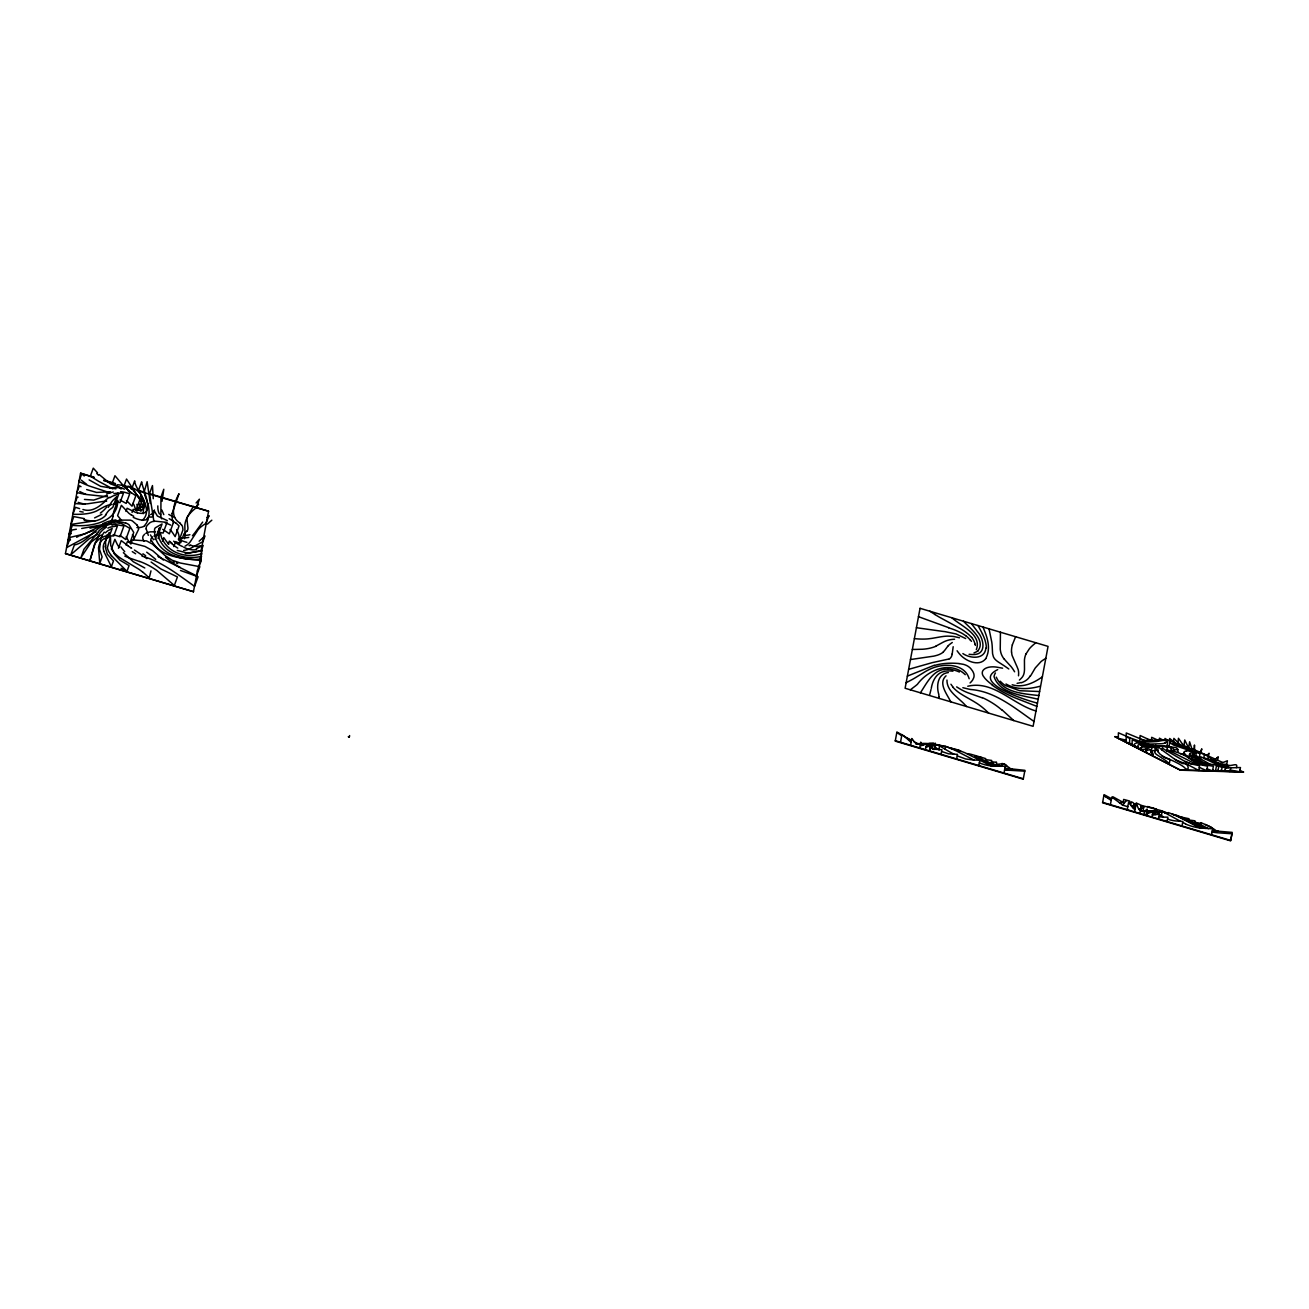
<?xml version="1.0" encoding="UTF-8"?>
<svg xmlns="http://www.w3.org/2000/svg" width="1309" height="1309" viewBox="0 0 1309 1309"><rect width="100%" height="100%" fill="white"/><g stroke="black" fill="none" stroke-linecap="round" stroke-linejoin="round"><path stroke-width="1.5" d="M1118.328 736.983L1114.875 736.623L1180.489 770.183L1243.485 772.163L1239.852 770.232M1194.61 750.941L1194.561 749.239M349.438 736.476L349.601 735.56M1126.165 736.149L1126.264 732.975L1144.688 740.583L1161.852 740.043A24.609 14.808 20 0 1 1166.924 740.125L1169.853 740.469L1169.15 746.752M1198.291 762.116C1195.362 760.153 1188.687 757.306 1190.077 753.215A3.42 2.062 20 0 1 1190.715 752.92L1196.23 753.068L1195.657 756.847M349.241 736.623L349.454 736.312M980.916 759.465L981.292 757.436L975.074 756.307L978.003 758.975M920.783 745.574A3.698 2.225 20 0 1 920.767 745.083L920.8 743.856A30.631 18.441 20 0 0 920.8 742.988L920.767 742.105L919.671 747.946M979.41 758.402L979.607 757.371L979.361 758.353A21.091 12.697 20 0 0 982.192 760.251L992.271 765.929M920.898 744.346L922.91 744.101M946.963 680.058C946.734 692.036 959.873 698.221 966.435 706.5M1145.719 748.813L1145.817 751.71A9.081 5.465 20 0 1 1149.973 749.681M1151.462 740.272L1151.675 737.311L1158.481 740.419M1150.987 752.004L1151.871 748.012L1155.52 746.097M1154.865 752.348L1155.307 746.948M1155.127 753.215A10.374 6.25 20 0 0 1157.745 755.293L1165.795 760.644A17.492 10.521 20 0 1 1169.297 764.014L1169.968 759.58L1164.454 757.6L1159.61 753.739L1155.683 748.584L1155.962 745.394M1155.863 748.928L1156.092 745.885L1157.32 745.885A33.674 20.273 20 0 1 1167.333 747.046L1167.088 749.582M1000.436 632.198L1000.24 649.199A59.281 35.67 20 0 0 1000.436 650.557L1000.501 650.982A28.602 17.213 20 0 0 1004.085 659.032M1157.712 751.628L1158.154 746.375A26.393 15.888 20 0 0 1162.245 750.172L1174.598 759.138M1158.547 746.817L1156.092 746.13M1159.234 740.321L1159.43 738.161L1162.768 739.994M1161.983 749.992L1162.163 748.126L1183.843 760.807A23.137 13.924 20 0 0 1192.106 764.211M1162.523 748.355L1162.719 746.326A37.585 22.613 20 0 0 1156.714 745.934L1156.06 745.885M1164.846 739.994L1164.994 738.44L1167.644 740.207M1018.5 675.82L1018.615 674.119A32.594 19.619 20 0 0 1018.14 669.488L1016.848 666.248A68.837 41.43 20 0 0 1016.34 665.185L1012.119 655.482A38.894 23.398 20 0 1 1011.841 654.222L1011.562 652.095M1167.006 746.523L1167.628 740.714L1164.29 740.436A11.748 7.069 20 0 0 1162.163 740.567L1158.416 741.27A41.168 24.773 20 0 1 1155.994 741.581L1148.631 741.99A33.854 20.371 20 0 1 1141.415 741.581M1166.777 751.006L1166.924 749.501L1188.621 760.431A45.717 27.522 20 0 0 1190.388 761.396A20.224 12.174 20 0 0 1197.571 764.243M1169.461 740.419L1169.657 738.472L1175.22 742.89A20.044 12.059 20 0 0 1176.267 743.61L1177.544 743.839L1177.364 745.328M112.967 516.859L110.692 522.913L104.605 524.255M140.979 511.263L139.376 504.014M172.15 513.472L179.006 493.722C174.228 502.721 168.894 516.531 180.135 523.142M1170.966 751.415L1171.293 748.192M162.071 501.282L163.789 489.271L160.958 497.044L160.876 514.846M348.423 736.689L349.274 737.245M1143.002 811.4L1143.722 807.129L1139.615 804.511A65.679 39.532 20 0 0 1136.294 803.072L1134.461 809.044M1173.142 744.641L1173.453 741.908L1169.755 741.45M1173.519 741.63L1173.878 738.374L1178.46 743.07A21.648 13.025 20 0 0 1180.211 744.592L1182.911 745.934M113.032 516.335L113.245 514.535A158.733 95.524 20 0 1 113.719 511.574L117.761 500.463C117.99 522.651 89.683 527.216 72.371 525.334L69.132 534.203L71.144 533.647M1177.625 745.41L1183.091 746.457A66.072 39.761 20 0 0 1184.89 746.866L1187.59 747.439M1177.953 742.579L1178.46 738.276L1181.88 743.283A15.135 9.098 20 0 0 1185.414 746.932L1186.134 746.997A3.796 2.291 20 0 1 1186.739 747.144M1207.062 768.792L1212.51 770.919L1213.394 766.256L1201.924 764.341A18.604 11.192 20 0 1 1193.154 760.938L1187.508 757.207A24.806 14.923 20 0 0 1180.571 753.624C1176.006 753.329 1179.916 747.095 1174.255 747.488M932.401 748.879L933.104 745.083L930.617 746.49L932.826 749.124L941.907 749.713L941.056 754.311M1181.062 745.95L1177.544 744.379M1181.372 746.032L1185.496 746.85M985.906 648.02C984.875 659.851 970.133 658.623 962.884 653.567M1180.489 770.183L1114.875 736.623M1183.434 746.375L1184.694 746.523M1185.741 746.899A26.049 15.675 20 0 1 1184.089 745.05L1184.743 739.994L1187.819 746.343A15.315 9.212 20 0 0 1189.57 748.83M1183.778 755.064L1184.154 752.25M98.47 547.522L99.795 563.295L102.118 556.898L99.5 549.289L100.613 540.781M1190.061 749.075L1188.834 747.194L1189.603 741.778L1191.321 747.112A52.425 31.547 20 0 1 1191.828 749.043L1191.894 749.419A13.859 8.345 20 0 1 1192.041 750.679M1188.997 757.715L1189.488 754.197M1191.91 751.071L1190.192 750.744L1190.437 749.304M348.914 737.294L348.423 736.803M1183.058 763.458C1189.308 762.492 1190.192 773.995 1183.729 766.894A35.065 21.108 20 0 0 1176.742 762.705L1174.435 761.543A76.397 45.979 20 0 0 1172.422 760.611L1162.801 756.275A29.06 17.492 20 0 1 1161.836 755.784M952.199 654.009L953.181 646.728M1191.959 757.764L1192.417 754.639M1199.96 753.591A66.186 39.826 20 0 0 1194.004 751.873L1194.463 745.017L1194.544 748.879M1141.055 806.949L1141.284 810.86L1144.802 811.416M1193.595 756.929L1194.135 753.428L1192.614 754.213A2.323 1.391 20 0 0 1192.417 754.868L1192.515 755.26M1193.857 757.191L1194.266 754.508A7.412 4.467 20 0 0 1195.87 757.06L1196.197 757.371A29.109 17.524 20 0 0 1202.382 761.789L1203.707 762.607A27.064 16.281 20 0 0 1205.114 763.36L1216.617 765.176L1215.488 771.001L1212.674 770.003M1196.426 757.567L1196.671 755.898A33.33 20.06 20 0 0 1200.5 758.778A36.308 21.86 20 0 0 1201.286 759.285L1209.811 764.08M1199.273 757.911L1199.96 753.591M1200.893 753.019L1201.809 748.83L1199.944 752.888M1200.517 758.778L1200.828 756.815L1219.072 765.487A20.78 12.501 20 0 0 1224.864 767.401L1228.726 767.663M1203.756 758.287L1204.427 754.36A70.179 42.232 20 0 0 1198.308 752.397L1195.575 751.661M1205.229 759.024L1205.376 758.173L1219.693 764.194M1207.782 759.187L1208.322 756.078A15.97 9.605 20 0 0 1204.329 754.917M1208.24 756.553L1209.058 753.264A28.405 17.099 20 0 0 1207.749 754.769L1207.585 755.031A11.977 7.2 20 0 0 1207.225 755.686M925.987 746.637C928.212 743.332 938.668 743.659 933.955 749.615M1208.992 759.695L1218.352 762.852A4.5 2.716 20 0 0 1220.037 763.294A5.252 3.158 20 0 0 1221.902 762.951L1227.433 760.774L1226.68 764.276C1229.249 768.219 1238.968 761.036 1236.367 767.647M1210.4 759.744L1210.776 757.846M1210.661 759.858L1211.021 757.878M1210.858 759.924L1211.021 759.105L1213.688 760.005A4.385 2.634 20 0 1 1214.768 760.464M65.45 553.625L193.454 591.701L65.45 553.625L80.569 473.171L94.15 477.212M193.454 591.701L197.757 569.186M200.915 551.727L208.573 511.23L148.457 493.362M900.51 742.252L901.95 734.545A69.704 41.953 20 0 1 907.219 738.849L909.002 740.485A17.999 10.832 20 0 0 911.113 742.236M906.253 737.54L911.506 740.256M910.573 745.246L911.833 738.521L912.848 739.814A53.751 32.349 20 0 1 913.567 740.812L914.206 741.728M925.414 749.664L925.97 746.67M929.472 750.859L930.421 745.77L926.199 747.243M929.783 750.957L930.634 746.441M933.301 744.036L933.497 743.054L930.224 743.185A7.838 4.712 20 0 0 928.997 743.463L928.85 743.528M934.953 744.265L935.117 743.414M939.175 750.024L939.387 745.41L945.507 746.555L938.226 744.837A52.884 31.825 20 0 0 923.32 743.414L920.816 743.545M945.016 749.173L945.556 746.294A92.186 55.485 20 0 1 956.339 750.908L973.994 760.071L979.868 760.185L978.87 765.552M951.447 748.699L946.734 746.752M955.914 749.615L951.545 748.175M956.65 758.942L957.501 754.36L948.632 753.837L941.646 751.464M991.06 765.814L965.093 752.822A45.668 27.489 20 0 0 960.691 751.137L960.184 750.728M974.829 757.338L975.009 756.422M978.559 759.269L978.854 757.682M985.235 761.151L985.71 758.615L971.622 754.459A22.368 13.466 20 0 0 968.169 753.706L967.253 753.689M991.126 763.572L991.698 760.464L985.53 759.596M1004.003 773.03L1005.279 766.272C1000.518 765.961 995.593 767.679 996.542 762.149M1001.598 766.24L1002.138 763.392A3.6 2.176 20 0 1 1001.712 763.818L997.327 764.309M1010.532 768.694A14.661 8.819 20 0 0 1009.861 768.138L1009.419 767.794A16.886 10.161 20 0 0 1007.276 766.387L1003.79 763.638L1006.392 765.389A1.849 1.113 20 0 1 1006.654 765.945L1006.67 766.043M1012.266 768.858L1011.088 768.694M1110.392 804.675L1111.816 797.05L1122.86 805.199L1127.785 806.72M1112.83 797.77L1112.994 796.821L1123.089 802.352L1123.678 799.439L1129.618 801.026L1129.225 803.17L1131.941 806.671M1127.229 809.682L1128.587 802.417L1129.225 803.17M1130.6 804.888L1131.172 801.812L1132.481 802.319A3.502 2.111 20 0 1 1134.314 804.757M1133.398 808.308L1134.216 804.315L1135.23 804.937M1134.608 811.875L1136.196 803.415L1137.259 805.853M1139.828 813.429L1141.186 806.213M1141.481 805.428L1160.314 810.386A78.393 47.173 20 0 1 1162.097 810.991L1168.168 813.331L1165.632 812.791M1143.984 814.656L1144.475 811.989A9.588 5.776 20 0 1 1145.064 811.105M1145.964 815.245L1147.126 809.044L1145.408 810.68A26 15.643 20 0 0 1145.179 810.942L1145.048 811.105M1147.617 806.491L1156.305 809.077M1147.159 815.605L1147.649 812.954M1151.92 817.012L1152.934 811.596A21.059 12.681 20 0 1 1157.532 811.695M1153.687 814.722L1154.014 812.954M1152.395 814.64A6.872 4.14 20 0 0 1154.996 814.607L1155.798 811.678L1154.473 812.169A2.078 1.26 20 0 0 1154.08 812.644M1155.209 814.656L1156.96 814.46L1157.516 811.613L1162.032 812.218L1148.877 811.989A5.776 3.469 20 0 0 1147.895 812.545A2.471 1.489 20 0 0 1147.666 812.856M1158.383 818.943L1159.267 814.165L1156.96 814.46M1161.378 815.736L1162.212 811.318L1180.162 821.119M1167.955 814.443L1168.315 812.562A94.133 56.647 20 0 1 1179.049 817.16L1197.98 827.01A59.003 35.507 20 0 0 1199.568 827.779M1167.072 821.528L1167.89 817.16L1163.946 817.143A32.398 19.504 20 0 1 1162.867 817.094A12.305 7.396 20 0 1 1158.841 816.554M1174.189 814.983L1175.335 815.049A92.301 55.551 20 0 1 1184.285 819.238M1178.558 816.489L1178.035 815.769A24.151 14.53 20 0 0 1176.104 815.196L1174.893 814.852M1180.211 816.734L1182.371 817.814M1182.78 818.01L1182.845 817.7A5.711 3.436 20 0 0 1181.994 817.569M1181.994 825.963L1182.845 821.463L1175.826 820.956A22.024 13.254 20 0 1 1168.986 819.565L1167.546 818.992M1184.334 818.829L1181.045 817.012M1188.605 820.808L1188.997 818.714L1181.471 817.143M1194.561 822.837L1194.937 820.808L1188.752 820.023L1205.36 828.417M1200.598 824.49L1200.942 822.641L1206.8 825.21A34.329 20.666 20 0 1 1215.161 829.939L1216.634 831.068M1205.229 824.49L1210.58 826.879A11.536 6.938 20 0 1 1212.019 827.893M1211.578 834.766L1212.69 828.81L1201.777 828.139A32.66 19.651 20 0 1 1185.447 823.983M1218.237 831.182L1217.255 831.002M1231.884 834.226L1230.705 840.443L1102.603 802.352M1214.834 761.478L1214.997 760.594M931.288 688.321C932.45 681.122 936.23 673.104 944.051 671.484M931.01 689.516L929.75 694.506M1012.315 644.862L1015.62 636.698M143.205 513.717L143.548 509.07L141.994 503.605M1143.722 807.489L1142.757 808.16A18.98 11.421 20 0 1 1141.383 808.586L1141.203 808.635M149.259 515.795L147.05 518.691M80.569 473.171L93.97 477.72M125.959 511.443L127.104 508.268L135.056 512.13A11.814 4.909 26 0 0 137.461 512.915M118.448 548.275L121.246 540.601L127.791 545.575M132.062 512.473L133.174 509.414L139.687 510.379M136.889 511.246L137.969 508.285L141.585 507.287M138.999 508.53L141.323 502.672A17.835 6.725 6.8 0 0 141.143 501.445L141.11 501.265M126.073 545.133L127.3 541.779L144.939 546.426L152.728 550.745L163.347 559.99M129.935 542.908L133.747 532.436L129.018 524.762A11.716 7.674 10.7 0 0 127.137 523.6L125.926 522.929M130.835 544.119L132.356 539.93L146.608 540.912L152.466 544.102L164.787 555.392L172.117 560.219L180.331 563.017L199.852 566.699L196.53 575.829L159.174 557.143M133.583 539.635L138.623 529.261A15.021 9.081 14.1 0 0 138.279 527.494L137.838 526.414A21.598 13.335 11.4 0 0 136.889 524.942M147.475 520.704L147.23 521.375A54.814 32.987 20 0 1 146.543 522.978L144.497 525.711M158.094 538.523L160.205 532.73L161.612 537.803A14.775 9.425 42.7 0 0 162.872 540.355M162.431 541.304L163.772 537.623L166.488 541.451A17.819 10.325 42.9 0 0 168.861 544.102M173.181 523.24L169.336 533.843A97.7 58.807 20 0 0 162.709 529.327M168.288 543.988L169.352 541.092L172.281 543.546M173.819 546.606L175.635 541.599L178.989 543.153M179.284 543.611L181.427 537.754L186.467 537.721A22.449 6.381 16.9 0 0 188.561 537.459L188.758 537.377M180.691 542.826L181.198 541.435M182.213 538.654L183.98 533.794L187.023 531.029M208.573 511.23L138.574 490.99M200.833 554.492L202.339 550.369L188.087 553.249L177.271 550.402M199.737 559.565L201.897 553.609C187.563 558.305 170.546 554.083 162.921 540.355M199.606 561.692L199.966 560.71M200.326 559.745L201.57 556.325C184.324 560.383 162.921 553.805 158.029 535.103A12.321 8.525 39.5 0 1 157.833 533.188L159.567 527.756L155.051 539.472M198.215 567.402L199.246 564.572M199.655 563.443L201.308 558.91C181.935 561.937 152.908 552.627 154.593 529.081A11.65 8.345 32.6 0 1 155.329 527.805L162.054 523.96L158.225 534.497L153.938 536.052M197.397 571.215L197.872 569.89M198.363 568.564L201.259 560.596C183.653 558.01 161.547 558.632 151.582 540.65M1025.978 653.993L1029.398 648.724A89.29 53.734 20 0 1 1032.932 645.19L1035.828 642.719M985.742 658.64C979.361 667.066 965.96 661.176 960.168 654.664A43.328 26.082 20 0 1 957.075 650.769M976.301 649.64C982.323 634.587 960.806 625.997 951.921 617.783M1134.036 804.708L1133.856 804.953A7.756 4.663 20 0 1 1132.383 805.788L1131.581 806.18M109.383 505.552L110.905 503.065A38.092 30.811 40.3 0 1 113.228 500.022L116.714 496.618L112.803 507.352L109.711 509.708A37.863 22.777 20 0 0 107.502 512.097L105.538 514.813M1178.116 749.468L1173.519 750.057L1173.404 751.071L1177.707 752.61M108.991 506.19L108.238 507.417M195.777 531.552L202.65 522.078M195.679 531.716L192.423 535.774M107.534 535.217L109.563 532.501L104.884 542.499M98.748 535.97L94.641 543.857L89.994 560.367L95.23 543.251L99.189 538.85L104.524 536.363A17.361 10.439 20 0 1 106.585 535.954M920.374 692.805C927.099 682.823 933.562 668.244 947.961 669.243M193.454 506.272L186.827 517.971L187.792 526.709A48.76 17.377 -2.8 0 1 187.792 529.376L187.694 529.801A24.135 8.672 -1 0 1 187.056 531.029M142.681 506.501L142.796 506.37A14.89 5.023 14.5 0 1 141.65 507.319M947.716 646.335L945.491 649.313A72.224 43.459 20 0 1 944.82 650.213L943.331 651.866M196.105 502.967L199.41 499.187L196.366 507.581L193.568 509.937A86.492 52.049 20 0 0 190.067 513.406L189.658 513.913A53.882 32.43 20 0 0 184.831 525.351L185.011 534.334A46.977 28.274 20 0 1 184.454 538.67M946.047 675.82C938.488 682.496 945.802 692.641 949.5 699.399M207.035 517.595L209.096 515.664L205.726 523.551A77.509 46.649 20 0 0 200.081 527.642L199.508 528.263A56.565 34.05 20 0 0 198.084 529.769L190.361 541.648A36.816 22.155 20 0 1 185.78 545.788A21.713 13.074 20 0 1 185.109 546.082M98.633 531.699L83.972 549.207L80.896 557.667L91.303 542.024L98.764 536.134M152.4 537.066L151.697 537.77A11.716 7.052 20 0 0 150.928 539.177L150.65 541.222M1019.4 680.058L1019.858 679.649A43.361 26.098 20 0 0 1022.64 676.638L1023.065 675.869A24.969 15.037 20 0 0 1023.54 674.888L1023.965 673.579A43.459 26.147 20 0 0 1024.423 670.503L1024.472 670.028A79.407 47.795 20 0 0 1024.489 668.065L1024.44 660.014A52.344 31.498 20 0 1 1025.961 653.976M144.644 534.17L143.156 535.97A10.521 6.332 20 0 0 142.959 539.063L144.039 541.288M199.132 541.206L204.989 535.97L202.928 541.631L188.709 549.338M106.258 500.3C100.057 506.125 92.023 512.686 82.909 509.496M1217.043 757.715L1218.286 756.815L1217.632 760.185L1222.917 762.574M977.725 651.048C986.528 640.314 970.018 628.353 963.457 621.202M977.807 650.982L977.872 650.933A27.816 16.739 20 0 1 974.223 652.782L973.994 652.913M910.311 689.827L915.449 685.932A147.066 88.505 20 0 0 917.413 684.296C928.032 669.766 950.645 660.358 965.273 674.691M142.305 520.393C151.631 512.195 143.237 498.729 138.541 490.368L141.667 481.81C142.763 490.286 157.064 517.546 137.429 512.833M101.889 514.355L94.592 517.889M952.281 642.49L950.923 643.455A43.524 26.196 20 0 0 947.667 646.319M1165.075 742.825L1166.074 742.121A21.042 12.665 20 0 1 1167.53 741.205M109.841 497.731L110.201 497.502A26.425 22.384 16.3 0 1 113.425 495.833L118.775 494L115.11 504.08L113.441 504.243M1042.406 676.786C1034.126 682.791 1023.131 688.109 1012.184 684.754M1045.842 658.296L1042.471 660.505A65.925 39.679 20 0 0 1041.048 661.585L1035.354 667.852A101.12 60.852 20 0 0 1034.634 669.014L1031.247 674.789A77.427 46.6 20 0 1 1030.461 675.951M906.123 682.742L912.144 679.567A177.304 106.7 20 0 0 915.236 677.784L925.561 671.468A92.17 55.469 20 0 1 930.372 668.997C942.644 663.123 964.504 662.878 969.167 678.749M935.82 646.171L942.382 642.604A64.746 38.959 20 0 1 943.625 641.966L944.591 641.492A31.4 18.899 20 0 1 952.51 639.381L954.588 639.217M79.571 535.921L88.717 532.043M78.164 536.543L76.609 537.246M99.042 535.986L101.497 535.054M103.182 524.467L85.232 533.777L70.391 537.312L66.644 547.587L94.952 532.288M104.736 538.768L108.892 537.41L112.165 528.427L108.009 530.669A20.126 16.673 18.8 0 0 105.391 532.812M948.469 659.098L934.544 662.141A139.883 84.185 20 0 0 932.204 662.649L908.61 669.357M70.506 539.881L67.872 540.993L71.864 530.03L76.331 529.245M907.35 676.131L934.233 665.283M1147.257 748.683L1151.396 746.948A20.42 12.288 20 0 1 1154.26 746.31L1155.569 746.015L1148.173 746.261A16.968 10.21 20 0 1 1140.761 745.197M196.301 548.651L197.119 548.307A51.64 43.033 -64 0 0 198.035 547.866L203.173 545.46L201.177 550.958L185.256 553.478M97.373 534.137L89.274 538.735L70.833 554.689L74.368 544.986C88.112 542.041 94.592 527.216 108.058 523.649M1148.091 813.216A2.978 1.784 20 0 0 1148.697 813.102A15.086 9.081 20 0 0 1149.384 812.889L1152.934 811.596M1208.911 756.307L1215.554 759.253M107.354 495.44L93.741 500.087L84.447 499.433M95.393 532.158L96.261 531.879M923.27 745.034L921.487 745.655M104 524.434L81.698 528.476M109.089 522.896L113.065 521.8M1021.135 682.496L1020.971 682.545A38.043 22.891 20 0 1 1019.449 682.905L1017.093 683.331M948.354 672.564C937.817 673.579 936.246 685.605 938.635 693.917M997.703 669.635C970.28 682.807 1027.778 700.92 1037.481 703.113M89.977 528.165L94.772 527.069M1140.597 808.782L1138.928 809.158M113.752 521.62L119.201 520.442M1039.902 686.276C1028.825 689.352 1016.226 690.056 1005.999 683.985M94.952 520.835L70.981 524.418L73.828 516.597L84.414 518.626M1146.635 811.727L1148.091 811.449A27.685 16.657 20 0 1 1156.992 811.547L1157.483 811.547M1221.182 764.767L1223.391 764.407A23.284 14.023 20 0 1 1225.748 764.292L1226.68 764.276M95.524 526.905L101.627 525.776M103.902 525.367L102.773 525.58M110.594 522.995L119.168 522.88M110.218 504.701L112.001 504.407M111.527 524.876L112.656 524.696M998.292 764.8L1001.074 766.223M121.246 520.098L130.262 520.131A8.999 6.267 2.3 0 1 132.389 520.949L136.987 524.925M920.292 744.412L915.76 743.757A17.573 10.587 20 0 0 917.265 743.708L919.082 743.627M1147.518 747.014L1155.16 746.032M1229.413 765.569L1227.875 765.732M1126.804 800.912L1126.165 801.026A2.7 1.62 20 0 0 1125.642 801.288L1125.544 801.353A8.901 5.351 20 0 0 1124.824 802.352A26.605 16.019 20 0 0 1119.506 802.777M1186.347 750.957L1184.841 751.366A2.945 1.767 20 0 0 1184.154 752.675L1185.005 754.131A23.038 13.875 20 0 0 1189.112 757.747L1191.157 759.22A14.383 8.656 20 0 0 1196.131 761.494L1198.619 762.182A40.923 24.626 20 0 0 1202.791 762.983L1205.131 763.36M910.459 659.556L933.677 656.153A58.823 35.392 20 0 0 935.362 655.744L935.608 655.678A28.814 17.344 20 0 0 943.462 651.947M104.998 501.183L87.719 503.785A47.631 28.667 20 0 1 84.987 503.916L83.94 503.949M110.381 491.791L96.588 492.429L86.639 489.55M1150.022 749.762L1151.167 749.697M1146.717 811.236L1149.22 811.073M190.083 545.575L189.02 545.608M967.76 686.243C993.629 680.107 1012.79 704.504 1035.992 710.983M107.633 535.839L113.801 535.97L117.434 525.973L110.856 526.987A18.064 14.808 13 0 0 107.894 528.116M1141.219 748.061C1136.834 750.172 1136.621 742.399 1140.793 745.099M117.908 493.133L123.488 493.149L120.019 502.64L116.125 501.723M920.489 743.561L919.36 743.627M1039.624 691.528L1019.695 690.727L1005.361 685.507A17.295 10.407 20 0 1 1003.627 684.312A27.489 16.542 20 0 1 1000.796 681.793L1000.174 681.187M116.256 521.178L117.434 521.146M1230.722 767.81L1240.49 767.549L1239.476 771.77L1230.231 770.019M1200.844 823.116L1197.735 823.132M1155.667 745.819L1150.104 745.819M1156.24 745.77L1162.703 746.048A27.636 16.624 20 0 1 1171.13 747.324C1174.222 747.472 1174.418 752.446 1171.097 750.237M912.34 649.493L922.452 649.248A45.291 27.26 20 0 0 935.935 646.253M1225.453 767.63L1230.755 767.679L1229.904 771.459L1224.88 770.346M115.257 524.516L123.93 525.94L119.986 536.755L113.147 534.628M995.756 762.133L993.776 762.083M997.933 766.174L994.202 766.043M992.991 762.067L991.42 762.018M1156.387 745.786L1158.432 745.835M1137.963 746.883C1129.88 746.195 1136.277 740.207 1141.644 744.379M1155.323 745.754L1153.065 745.655A27.211 16.379 20 0 1 1141.923 743.545L1132.22 739.912L1132.007 745.312L1135.05 745.574M1180.538 769.856L1243.55 771.901M1159.267 745.885L1160.379 745.934M1224.962 767.369L1221.804 767.205M973.961 760.071L965.715 758.975L957.288 755.898M1024.783 771.165L1007.75 770.167A46.551 28.013 20 0 1 1004.608 769.839L1008.175 770.199M1231.949 833.768L1217.812 832.786A44.866 26.998 20 0 1 1212.641 832.099L1212.134 831.984M155.575 531.798L150.551 531.83A14.939 8.999 20 0 0 147.819 532.468L147.262 532.681A19.733 11.879 20 0 0 145.806 533.385M1167.89 746.654L1168.921 746.735A29.682 17.851 20 0 1 1174.238 747.455M1004.919 768.203L1024.914 770.33L1023.245 779.182L895.225 741.123L896.812 732.533L901.721 735.789M1129.34 802.532L1131.009 802.695M914.369 638.661L918.64 638.972A51.329 30.892 20 0 0 927.934 638.874L931.664 638.399A96.784 58.251 20 0 0 933.939 638.023L941.122 636.763A68.428 41.184 20 0 1 942.775 636.534L943.085 636.485A39.319 23.66 20 0 1 947.765 636.125L951.741 636.289A21.435 12.894 20 0 1 954.506 636.649L959.497 637.794M1220.184 766.763C1223.997 766.37 1221.052 773.243 1218.008 770.281M933.333 743.888L935.002 744.052M1038.888 695.57C1024.08 693.754 1003.005 693.001 996.296 677.129M1212.347 830.708L1232.227 832.393L1230.591 840.853L1102.587 802.777L1104.043 794.645L1111.505 798.703M115.912 488.813L100.646 486.326L89.143 479.896M1134.003 805.019L1135.181 805.15M932.941 744.526L939.387 745.41A42.69 25.689 20 0 0 922.829 743.97M1226.795 767.647L1225.568 767.467L1224.668 771.296L1221.15 770.363M1159.381 811.662L1162.065 812.038M959.104 663.598L963.359 664.334A11.012 6.627 20 0 1 966.189 665.316L966.615 665.512A8.738 5.252 20 0 1 968.267 666.461L969.02 667.001A11.765 7.085 20 0 1 970.705 668.539L972.391 670.748A22.384 13.466 20 0 1 973.045 671.893L973.716 673.448A16.363 9.85 20 0 1 973.749 677.686L972.702 679.927A42.052 25.296 20 0 1 970.051 682.954M1187.263 756.324L1189.145 756.602M1216.47 765.929L1218.81 766.207L1217.845 771.083L1215.619 770.346M1132.056 744.363L1129.536 744.052L1129.749 737.736L1144.835 743.136A32.349 19.471 20 0 0 1154.423 745.803M1173.306 743.185L1176.218 743.61M1154.587 740.894L1153.605 740.747A19.815 11.928 20 0 1 1146.962 738.652M107.567 496.766L86.214 494.475A72.191 43.442 20 0 1 78.72 492.969L76.936 492.577L79.407 485.786L81.011 486.67M1210.694 757.829L1209.041 757.551M1156.616 750.188L1157.811 750.384M158.242 532.125L163.134 533.058L167.028 522.373L154.446 521.113A14.775 10.063 24.1 0 0 152.302 521.637L151.108 522.095A19.602 13.679 27 0 0 149.651 522.946L146.984 525.613A10.734 7.641 35.9 0 0 146.084 528.901M1141.399 741.516L1139.664 741.172M1129.569 742.874L1126.051 742.285L1126.198 736.902L1129.732 738.292M1191.239 751.301L1194.004 751.89M1164.176 812.398L1165.435 812.627M1164.486 812.562L1165.681 812.922M1038.184 699.284C1022.984 695.357 999.749 693.835 994.038 676.655A25.46 15.315 20 0 1 995.445 672.941M1167.104 745.934L1169.182 746.359M1164.863 812.758L1165.681 812.676M141.994 556.161C161.694 561.479 178.155 574.798 194.599 586.35L198.084 576.778L180.478 570.462M1165.059 812.807L1166.434 812.84M1165.861 812.84L1166.794 813.02M1002.612 668.195L996.329 667.083A27.08 16.297 20 0 0 994.595 666.903L992.876 666.837A17.017 10.243 20 0 0 984.483 669.014L983.468 669.913A11.454 6.889 20 0 0 983.075 675.82L984.908 678.307A35.49 21.353 20 0 0 989.948 683.053L992.5 685.082M1126.116 740.158L1118.311 738.374L1118.393 732.778L1129.945 737.785M916.415 627.715L942.856 631.396A79.44 47.811 20 0 1 944.853 631.609L956.126 633.981L965.682 638.563M1146.684 740.91L1139.943 739.176L1140.139 735.511L1146.946 738.669M1192.303 764.161L1199.568 765.749L1198.799 770.461L1188.376 764.963M1172.373 814.214L1174.14 814.656L1173.142 814.525M1197.571 764.194L1207.536 766.141L1206.718 770.723L1199.306 767.352M962.851 687.683L968.218 688.992A68.019 40.939 20 0 0 970.656 689.499C995.118 691.332 1014.737 708.104 1034.061 721.504M955.963 749.37L960.053 750.695M951.512 748.388L960.691 751.137M1187.934 748.372L1183.074 747.079A65.499 39.417 20 0 1 1173.322 743.856M1142.266 746.572C1138.372 749.304 1142.757 750.057 1145.719 748.961A2.503 1.505 20 0 0 1147.24 748.666M103.853 480.092L115.487 483.545M121.164 489.01L112.459 482.628L114.963 475.723L123.422 485.786L127.12 487.013M130.998 488.159L134.876 489.321M138.754 490.466L144.579 492.2M103.656 480.616L115.29 484.068M123.046 486.375L126.94 487.537M130.818 488.682L134.696 489.844M124.535 489.173L110.398 483.839L99.173 474.545M895.307 740.698L1023.311 778.773M79.636 508.628L75.431 507.303L72.879 514.339L78.18 514.322A73.484 44.228 20 0 0 81.6 514.208L84.48 513.979A43.459 26.147 20 0 0 96.571 510.985L103.82 506.976A36.407 21.909 20 0 1 110.136 504.636M1152.035 807.669L1153.622 808.193M948.616 627.649L918.427 616.67M110.021 492.789L89.192 485.966A81.289 48.924 20 0 1 81.796 482.825L78.965 481.532L81.731 473.907L84.267 476.018M1175.924 760.005L1187.95 764.767M139.736 561.561L130.295 558.305A68.788 41.397 20 0 1 128.298 557.569L127.758 557.356A29.109 17.524 20 0 1 124.78 556.063M1185.12 761.445L1191.419 763.916M958.335 750.237L960.119 750.908M1036.859 706.369L1016.373 698.401A73.599 44.293 20 0 1 992.287 685.212M1190.192 750.744L1189.636 750.532A20.159 12.141 20 0 0 1189.161 750.352L1176.578 746.114A35.441 21.337 20 0 1 1175.335 745.606L1174.353 745.197A18.081 10.881 20 0 1 1169.559 742.596M78.082 497.207L77.296 496.896L74.891 503.523L75.758 503.589A64.91 39.057 20 0 0 83.972 503.981M982.159 697.828L967.842 692.739A34.754 20.911 20 0 1 959.71 688.779L956.65 686.898M167.356 520.606L157.391 516.057L154.38 510.985M177.729 563.59L176.355 563.017M174.424 562.199L173.181 561.659M144.792 567.975L133.305 561.757L123.357 552.66M1182.878 744.51L1184.089 745.05M1191.681 748.486L1193.808 749.435M1194.593 749.893L1200.189 752.315M1201.171 752.757L1207.307 755.538M1194.757 821.757L1208.518 828.613M1185.545 823.803L1182.665 822.412M916.267 743.676L914.418 742.039M1002.072 763.703L1003.61 764.44M120.952 500.529L126.22 503.425L129.722 493.788L124.6 492.282A22.646 15.544 -4.8 0 0 120.543 491.66M1200.566 828.008L1187.034 820.334A68.215 41.054 20 0 0 1178.624 816.014M1200.304 827.877L1197.915 826.666M150.977 570.871L149.193 577.973L148.604 577.384M1202.791 828.237L1184.269 819.254M1201.695 762.803L1200.484 762.149M991.273 762.738L997.082 765.749M917.871 743.692L914.32 741.892M994.12 766.043L984.793 760.873A28.291 17.017 20 0 1 981.079 758.451M112.738 488.862L99.108 481.565A93.364 56.189 20 0 1 94.526 478.75L90.386 476.067L93.266 468.147L97.537 472.827M1198.635 826.077L1187.001 819.958A37.11 22.335 20 0 1 1184.4 818.469M995.887 766.125L985.382 760.431M1111.325 799.652L1103.896 795.594M896.91 731.993L901.901 734.824M131.325 514.879L131.947 515.239A17.753 8.263 27.2 0 0 133.747 516.253M158.765 556.898L157.931 556.423M169.172 518.708L173.442 521.195M119.986 535.414L125.811 539.553L129.869 528.378L121.442 523.453A12.975 9.458 10.3 0 0 119.152 522.929M903.685 735.903L911.375 740.959M934.97 614.51L929.865 611.221M1104.371 795.905L1111.194 800.388M134.385 550.009L142.452 555.376M131.685 548.242L130.687 547.571M938.488 749.566L937.751 749.043A9.834 5.907 20 0 1 934.331 745.557M1008.797 668.981L1008.241 668.588A99.026 59.592 20 0 0 1004.298 665.856L998.783 662.305A19.93 11.994 20 0 1 995.969 660.178L995.2 659.425A11.323 6.807 20 0 1 993.367 656.627L992.631 653.927A42.166 25.378 20 0 1 992.533 653.076L992.206 646.368A123.848 74.531 20 0 0 991.747 641.966L988.999 628.762M965.666 635.667L962.311 633.474A42.51 25.591 20 0 0 948.6 627.829M135.596 493.935L135.907 494.147A20.257 10.75 -3.2 0 1 137.658 495.849L140.505 500.578M130.245 492.102L131.162 492.806M145.037 557.241L146.853 558.648M142.55 571.968L141.977 571.526A47.288 28.454 20 0 0 138.787 569.186L121.721 558.927A31.203 18.784 20 0 1 113.883 552.562M129.542 491.562L123.422 485.786M151.108 562.052L160.794 568.908L177.435 576.942L174.342 585.45L156.851 570.446A48.155 28.978 20 0 0 139.785 561.446M1002.334 710.132L1013.804 720.588M176.175 523.175L179.038 525.923L175.144 536.625L172.657 532.828A37.421 22.515 20 0 0 169.957 529.572M988.671 713.11L985.857 710.411A51.804 31.187 20 0 0 977.119 703.538L974.027 701.624A84.021 50.576 20 0 0 972.358 700.626L964.079 695.864A66.923 40.284 20 0 1 962.41 694.85L962.099 694.654A30.598 18.424 20 0 1 952.821 687.143M129.755 491.677L123.995 486.064L126.531 479.061L139.932 499.563L135.923 510.265L133.976 504.93A19.291 11.617 20 0 0 132.945 503.343M121.442 520.295L117.597 515.631L121.361 505.307L128.707 513.144A14.579 7.429 26.8 0 0 131.276 514.944M970.214 639.872L971.507 641.361M126.171 536.821L129.378 542.515M971.573 637.434L969.593 635.307A39.417 23.726 20 0 0 959.153 627.944L940.255 617.668A100.777 60.639 20 0 1 934.97 614.51M114.014 552.529L111.363 548.962L114.881 539.308L117.106 544.02A23.922 14.334 45.4 0 0 119.234 547.44M163.805 514.633L161.891 510.101M952.903 686.98L950.939 684.247M1004.216 659.016L1005.476 660.521A48.302 29.076 20 0 0 1006.326 661.438L1011.121 666.657A47.14 28.373 20 0 1 1013.804 670.486L1014.622 671.779M111.363 555.589L126.973 571.362L129.067 565.586L120.052 560.252L114.505 554.182L110.709 545.395L110.48 536.69L107.485 547.358M971.376 623.559L976.203 629.907A97.406 58.61 20 0 1 977.496 631.723C983.321 637.827 986.97 653.273 975.09 654.467A25.313 15.233 20 0 1 969.069 654.304M181.46 524.696L181.624 524.909A27.734 12.435 -4.2 0 1 182.589 526.84L182.965 529.85L179.022 540.682L179.006 536.068A26.54 15.97 20 0 0 178.417 533.712L178.302 533.368A55.42 33.347 20 0 0 177.288 530.93L176.65 529.572M1152.509 754.998C1154.669 756.242 1151.92 751.399 1151.151 750.253M1152.231 754.622L1151.527 753.591A6.021 3.616 20 0 1 1150.955 752.184M142.092 501.805L131.898 488.421L134.663 480.828C134.86 489.386 152.008 504.865 141.274 510.314A12.272 4.303 21 0 1 139.752 510.428M132.389 534.792L133.027 535.774A21.713 13.074 20 0 1 133.862 537.344L134.287 538.474M978.019 625.522L982.552 633.981M950.858 701.853L949.925 700.168M136.84 504.39L138.296 508.612M140.783 501.085L141.307 502.083M148.31 535.365L146.232 528.951M1137.472 806.344L1137.75 806.998A12.403 7.461 20 0 0 1139.632 810.156M153.938 521.62L149.521 493.624L152.466 485.557L153.251 498.696M982.912 626.962C986.904 636.239 990.962 647.071 986.511 656.971A47.779 28.749 20 0 1 985.742 658.64M143.892 492.937L147.132 481.679L150.29 503.474M144.726 494.982L146.281 499.089A115.421 69.459 20 0 1 147.737 503.621M103.755 551.253L111.38 566.715L113.474 560.939L107.338 554.231L105.015 546.115M975.107 644.273L975.385 645.402M938.684 694.277L939.011 696.552M939.257 698.45L939.06 696.895M180.249 567.435A39.466 20.797 44.1 0 1 165.507 557.159M130.671 547.702A27.685 6.807 35.3 0 1 127.709 545.657M135.629 553.772A68.559 12.485 34.9 0 1 132.274 551.629M142.959 553.789A55.289 29.453 42.2 0 1 145.675 555.752M146.706 552.202A38.092 9.49 39.4 0 1 155.706 559.385M124.715 551.645A37.274 22.515 45.2 0 1 120.821 546.818M121.05 568.286A72.666 7.625 20 0 1 124.486 569.66M142.599 571.951A66.252 39.875 20 0 1 148.571 577.4M111.429 555.572A27.08 16.297 20 0 1 107.256 547.326M105.898 546.115A27.391 22.498 27.2 0 1 106.929 534.939M103.886 551.269A26.753 16.101 20 0 1 104.573 542.351M100.433 540.732A29.567 24.511 18.9 0 1 104.262 532.108M98.731 547.587A28.798 17.328 20 0 1 104.327 538.474M98.208 535.725A30.205 25.133 15.1 0 1 106.438 527.134M112.672 524.729A15.348 12.125 9.5 0 1 115.257 524.565M98.355 531.519A30.058 24.904 12.4 0 1 111.069 523.927M117.466 521.604A16.33 11.977 6.7 0 1 125.648 523.322M102.675 523.813A34.819 28.929 6.7 0 1 116.01 519.935M119.135 520.213A55.714 48.04 5.4 0 1 121.197 519.869M84.529 520.458A169.908 57.727 -38.7 0 1 89.356 520.638M88.881 532.19A67.773 40.792 20 0 1 93.79 530.472M143.712 502.051A25.313 8.394 12.4 0 1 142.01 506.108M147.557 519.002A14.006 6.349 27.2 0 1 133.24 517.35M153.873 511.328A34.541 7.69 73 0 1 149.455 516.63M147.868 503.638A69.05 41.561 20 0 1 147.622 520.769M144.677 525.842A13.417 8.083 20 0 1 136.905 527.543M106.814 506.845A32.692 24.92 -3.9 0 1 100.351 513.079M94.117 520.933A34.198 25.329 -57.1 0 1 83.874 519.689M105.964 515.042A33.478 20.142 20 0 1 95.082 520.982M105.833 499.923A48.662 41.054 15.5 0 1 109.4 497.273M83.187 512.081A78.049 55.338 65.3 0 1 79.816 511.426M113.85 493.624A23.758 18.473 -0.3 0 1 117.908 493.117M106.454 494.049A36.963 28.52 -0.4 0 1 113.278 492.02M84.987 504.178A73.026 51.787 59.1 0 1 78.147 502.361M105.031 501.232A30.434 18.326 20 0 1 106.684 501.069M109.694 488.044A37.372 25.656 -4.8 0 1 121.655 487.815M85.87 494.344A80.962 64.223 58.9 0 1 79.767 491.529M120.003 499.973A31.318 18.85 20 0 1 121.033 500.382M128.331 491.317A21.402 13.45 -5.6 0 1 131.145 492.56L135.841 495.735L132.029 506.207L127.807 501.822A20.764 12.501 20 0 0 126.482 500.725M117.401 484.739A39.908 25.591 -6.6 0 1 131.276 487.897M86.59 484.248A97.831 78.835 47.8 0 1 81.338 480.158M128.151 486.146A37.846 20.617 -5.1 0 1 139.556 492.511M98.437 475.2A109.825 89.176 42.1 0 1 96.784 473.465M140.178 496.455A28.536 10.848 5.6 0 1 142.206 501.396M189.903 534.677A39.908 11.077 16.1 0 1 185.076 535.43M207.411 524.156A78.54 52.278 -14 0 1 211.829 520.197M186.909 542.335A26.933 10.799 35.4 0 1 178.253 539.128M200.326 545.755A26.916 17.606 79.2 0 1 190.165 544.871M188.627 549.256A26.311 15.839 20 0 1 183.604 550.451M182.589 546.573A24.593 12.599 41.1 0 1 173.622 541.173M196.595 549.665A25.395 20.159 63.4 0 1 183.702 547.178M177.746 548.111A25.395 14.71 42.9 0 1 170.514 542.499M153.595 539.717A35.85 22.826 45 0 1 150.453 534.923M165.065 522.684A100.94 58.283 4.4 0 1 170.743 525.122M154.446 509.986A35.981 6.185 -80.3 0 1 150.633 514.584M173.197 521.326A37.83 21.517 -6.8 0 1 175.962 523.273M174.702 517.448A32.005 9.67 13.1 0 1 168.746 514.404M159.518 514.028A34.181 12.681 -63.5 0 1 157.816 505.896M161.727 518.888A33.281 20.028 20 0 1 160.614 514.813M179.938 523.191A58.594 26.556 -5.5 0 1 181.296 524.729M173.459 523.044A45.717 27.505 20 0 1 172.084 513.455M195.875 507.434A108.925 83.334 -2.9 0 1 198.641 504.309M994.235 766.158A28.487 17.148 20 0 1 979.296 762.885M954.13 754.311A155.084 93.332 20 0 1 939.338 745.688M923.172 744.919A22.318 13.434 20 0 1 932.957 744.657M935.231 743.872A4.172 2.52 20 0 1 935.133 743.217M1134.805 809.486A7.641 4.598 20 0 1 1132.187 806.671M1124.578 802.63A8.214 4.941 20 0 1 1122.173 804.822M1163.406 816.816A15.577 9.376 20 0 1 1157.025 812.038M1155.078 814.525A3.42 2.062 20 0 1 1153.965 812.742M1151.413 812.136A5.121 3.076 20 0 1 1152.411 811.776M1149.171 810.975A45.046 27.113 20 0 1 1162.065 812.169M1143.641 811.482A5.351 3.223 20 0 1 1141.432 811.007M1140.384 810.5A3.78 2.274 20 0 1 1139.844 810.124M1165.272 743.021A18.097 10.897 20 0 1 1159.627 743.774L1150.856 744.068A32.12 19.324 20 0 1 1146.733 743.807M1187.623 747.521A2.7 1.62 20 0 1 1188.392 747.652M1187.983 748.568A5.923 3.567 20 0 1 1190.306 749.173M1190.405 749.566A16.69 10.047 20 0 1 1191.419 751.17M1183.86 754.426A23.055 13.875 20 0 1 1180.423 753.608M1200.5 761.805A17.917 10.783 20 0 1 1192.204 755.309M1186.33 750.924A13.843 8.329 20 0 1 1191.239 751.35M1194.332 751.399A3.452 2.078 20 0 1 1195.379 751.693M1214.981 760.316A10.308 6.201 20 0 1 1217.305 757.927M1214.932 761.167A5.972 3.6 20 0 1 1217.697 760.333M1227.907 765.994A13.106 7.887 20 0 1 1219.661 764.26M1155.585 748.584A7.821 4.712 20 0 1 1155.814 745.328M1151.462 750.99A7.658 4.614 20 0 1 1155.045 750.712M1147.437 747.095A10.079 6.07 20 0 1 1142.25 746.719M1160.428 746.048A24.855 14.955 20 0 1 1171.359 747.914M1150.136 745.868A21.026 12.665 20 0 1 1141.628 744.477M1182.96 763.671A21.958 13.221 20 0 1 1174.68 759.089M982.306 697.582A54.733 32.938 20 0 1 1002.105 710.231M943.936 671.353A23.562 14.17 20 0 1 952.952 671.19M947.88 669.014A21.271 12.795 20 0 1 959.382 672.024M934.43 665.479A60.132 36.194 20 0 1 959.088 663.548M982.404 633.981A60.59 36.456 20 0 1 986.364 648.135M952.118 653.993A17.524 10.554 20 0 1 948.878 659.376M965.715 635.65A27.751 16.706 20 0 1 970.165 639.888M971.736 637.401A25.755 15.495 20 0 1 975.041 644.257M1030.199 675.837A30.974 18.637 20 0 1 1021.544 682.693M1011.497 652.095A58.234 35.048 20 0 1 1012.364 644.879M920.047 608.309L905.108 688.256L1033.112 726.315L1048.051 646.384L920.047 608.309"/></g></svg>
